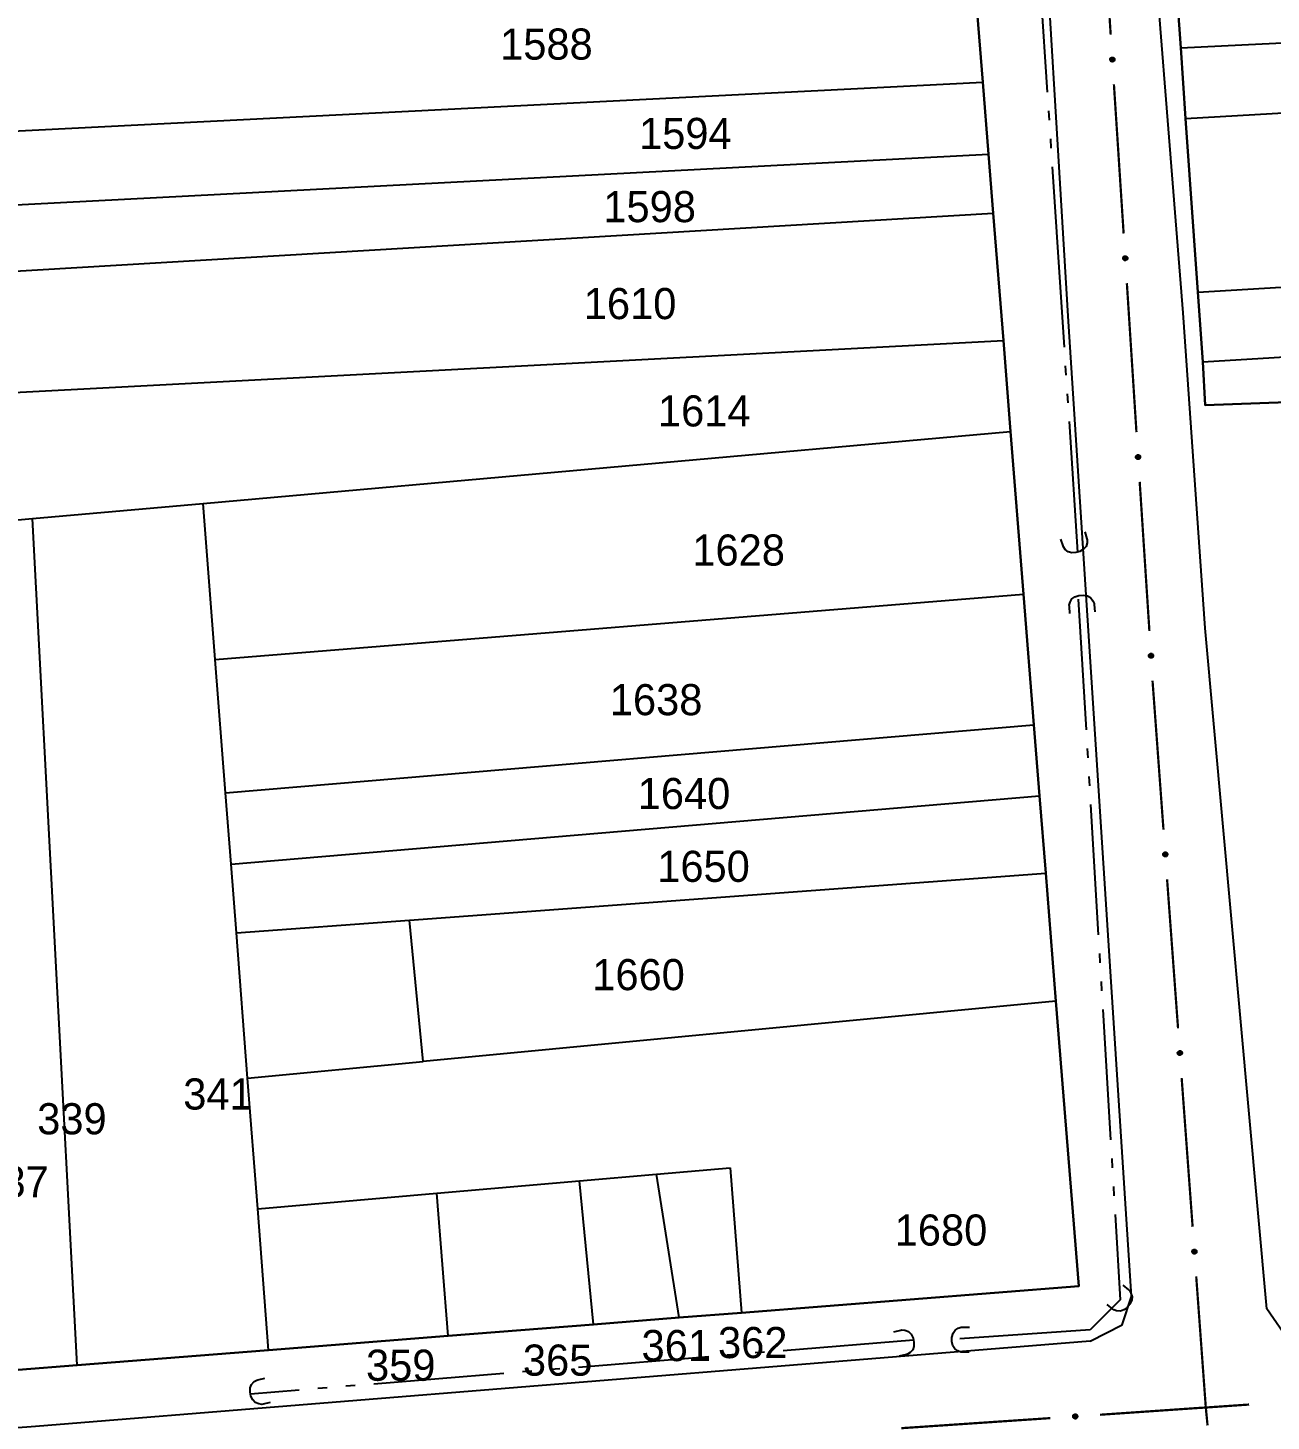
# Model space of a CAD drawing. Extents: x 201225 to 202591, y 4854937 to 4856079.
# Drawn here: x 201623.7 to 201723.5, y 4855309.6 to 4855421.5 of the extents above; entities that cross this region are included whole.
import ezdxf
from ezdxf.enums import TextEntityAlignment as Align

# ---------------------------------------------------------------- set-up
doc = ezdxf.new("R2010")
doc.units = 0
doc.header["$LTSCALE"] = 1.5
doc.header["$MEASUREMENT"] = 0
doc.linetypes.add('TRACO_05', pattern=[11, 7, -1, 0.5, -1, 0.5, -1])
for name, color, linetype in [('CD_MALHA_LOTES', 7, 'CONTINUOUS'), ('HD-VALAS-DRENOS', 170, 'CONTINUOUS'), ('RU-QUADRA', 210, 'CONTINUOUS'), ('SV-BUEIRO-VALA', 7, 'CONTINUOUS'), ('SV-EIXO-RUA-PAV', 20, 'CONTINUOUS'), ('SV-RUA-PAVIM', 7, 'CONTINUOUS'), ('Th_NmrPort', 7, 'CONTINUOUS')]:
    doc.layers.add(name, color=color, linetype=linetype)

# ---------------------------------------------------------------- blocks, each defined once
blk = doc.blocks.new('COD120', base_point=(202325.86, 4856054.02))
at = {"layer": 'SV-BUEIRO-VALA'}
blk.add_lwpolyline([(202324.86, 4856052.62), (202324.86, 4856053.203333), (202324.86, 4856053.290833), (202324.943333, 4856053.524167), (202325.11, 4856053.786667), (202325.36, 4856053.9325), (202325.693333, 4856054.02), (202326.026667, 4856054.02), (202326.36, 4856053.9325), (202326.61, 4856053.786667), (202326.776667, 4856053.524167), (202326.86, 4856053.290833), (202326.86, 4856053.203333), (202326.86, 4856052.62)], dxfattribs=at)

msp = doc.modelspace()

# ---------------------------------------------------------------- linework, layer by layer
at = {"layer": 'CD_MALHA_LOTES', "linetype": 'Continuous', "flags": 128}
for points in [[(201699.57, 4855427.4), (201700.39, 4855417.13)], [(201716.29, 4855419.88), (201715.9, 4855425.45)], [(201716.29, 4855419.88), (201823.06, 4855425.17)], [(201716.68, 4855414.22), (201823.39, 4855420.37)], [(201716.68, 4855414.22), (201716.29, 4855419.88)], [(201600.15, 4855412.06), (201700.39, 4855417.13)], [(201700.39, 4855417.13), (201700.85, 4855411.35)], [(201717.66, 4855400.25), (201716.68, 4855414.22)], [(201600.58, 4855406.13), (201700.85, 4855411.35)], [(201700.85, 4855411.35), (201701.23, 4855406.6)], [(201600.97, 4855400.66), (201701.23, 4855406.6)], [(201701.23, 4855406.6), (201702.04, 4855396.38)], [(201717.66, 4855400.25), (201824.33, 4855406.66)], [(201718.05, 4855394.67), (201824.71, 4855401.14)], [(201718.05, 4855394.67), (201717.66, 4855400.25)], [(201601.65, 4855391.1), (201702.04, 4855396.38)], [(201702.04, 4855396.38), (201702.62, 4855389.06)], [(201718.24, 4855391.18), (201718.05, 4855394.67)], [(201724.84, 4855391.42), (201718.24, 4855391.18)], [(201637.78, 4855383.29), (201702.62, 4855389.06)], [(201702.62, 4855389.06), (201703.66, 4855375.99)], [(201624.05, 4855382.07), (201637.78, 4855383.29)], [(201638.74, 4855370.75), (201637.78, 4855383.29)], [(201614.22, 4855381.19), (201624.05, 4855382.07)], [(201627.66, 4855314.06), (201624.05, 4855382.07)], [(201638.74, 4855370.75), (201703.66, 4855375.99)], [(201703.66, 4855375.99), (201704.5, 4855365.49)], [(201639.57, 4855360.04), (201638.74, 4855370.75)], [(201639.57, 4855360.04), (201704.5, 4855365.49)], [(201704.5, 4855365.49), (201704.95, 4855359.8)], [(201640.01, 4855354.3), (201639.57, 4855360.04)], [(201640.01, 4855354.3), (201704.95, 4855359.8)], [(201704.95, 4855359.8), (201705.45, 4855353.57)], [(201640.44, 4855348.78), (201640.01, 4855354.3)], [(201654.33, 4855349.8), (201705.45, 4855353.57)], [(201705.45, 4855353.57), (201706.26, 4855343.3)], [(201640.44, 4855348.78), (201654.33, 4855349.8)], [(201655.45, 4855338.46), (201654.33, 4855349.8)], [(201641.34, 4855337.11), (201640.44, 4855348.78)], [(201706.26, 4855343.3), (201655.45, 4855338.46)], [(201706.26, 4855343.3), (201708.09, 4855320.4)], [(201641.34, 4855337.11), (201655.45, 4855338.46)], [(201642.15, 4855326.6), (201641.34, 4855337.11)], [(201674.18, 4855329.41), (201680.11, 4855329.92)], [(201680.11, 4855329.92), (201681.02, 4855318.26)], [(201656.53, 4855327.86), (201667.99, 4855328.86)], [(201667.99, 4855328.86), (201674.18, 4855329.41)], [(201669.12, 4855317.33), (201667.99, 4855328.86)], [(201676, 4855317.87), (201674.18, 4855329.41)], [(201642.15, 4855326.6), (201656.53, 4855327.86)], [(201657.45, 4855316.41), (201656.53, 4855327.86)], [(201643.03, 4855315.27), (201642.15, 4855326.6)], [(201708.09, 4855320.4), (201681.02, 4855318.26)], [(201669.12, 4855317.33), (201657.45, 4855316.41)], [(201676, 4855317.87), (201669.12, 4855317.33)], [(201681.02, 4855318.26), (201676, 4855317.87)], [(201657.45, 4855316.41), (201643.03, 4855315.27)], [(201643.03, 4855315.27), (201627.66, 4855314.06)], [(201627.66, 4855314.06), (201622.92, 4855313.69)]]:
    msp.add_lwpolyline(points, dxfattribs=at)
at = {"layer": 'HD-VALAS-DRENOS', "linetype": 'TRACO_05'}
for points in [[(201708.03, 4855379.38, 11.66), (201706.68, 4855399.85, 12.17), (201704.18, 4855437.88, 12.17), (201700.62, 4855496.69, 12.18), (201698.01, 4855535.9, 12.17)], [(201708.05, 4855375.58, 11.52), (201711.42, 4855319.31, 10.61), (201709.01, 4855316.89, 10.65), (201697.91, 4855316.12, 10.7)], [(201694.82, 4855316.07, 10.7), (201641.57, 4855311.73, 10.9)]]:
    msp.add_polyline3d(points, dxfattribs=at)
at = {"layer": 'RU-QUADRA', "linetype": 'Continuous', "flags": 128}
for points in [[(201622.92, 4855313.69), (201627.66, 4855314.06), (201643.03, 4855315.27), (201657.45, 4855316.41), (201669.12, 4855317.33), (201676, 4855317.87), (201681.02, 4855318.26), (201708.09, 4855320.4), (201706.26, 4855343.3), (201705.45, 4855353.57), (201704.95, 4855359.8), (201704.5, 4855365.49), (201703.66, 4855375.99), (201702.62, 4855389.06), (201702.04, 4855396.38), (201701.23, 4855406.6), (201700.85, 4855411.35), (201700.39, 4855417.13), (201699.57, 4855427.4)], [(201715.9, 4855425.45), (201716.29, 4855419.88), (201716.68, 4855414.22), (201717.66, 4855400.25), (201718.05, 4855394.67), (201718.24, 4855391.18), (201724.84, 4855391.42)]]:
    msp.add_lwpolyline(points, dxfattribs=at)
at = {"layer": 'SV-EIXO-RUA-PAV', "const_width": 0.18}
for points in [[(201710.47, 4855423.95), (201710.66, 4855420.94)], [(201710.92, 4855416.95), (201711.7, 4855404.97)], [(201711.96, 4855400.98), (201712.73, 4855389.01)], [(201712.99, 4855385.02), (201713.77, 4855373.04)], [(201714.02, 4855369.05), (201714.05, 4855368.65)], [(201714.05, 4855368.65), (201714.9, 4855357.08)], [(201715.19, 4855353.09), (201716.07, 4855341.12)], [(201716.36, 4855337.13), (201717.24, 4855325.17)], [(201717.53, 4855321.18), (201718.26, 4855311.2)], [(201709.81, 4855310.07), (201717.79, 4855310.62)], [(201717.79, 4855310.62), (201718.3, 4855310.65)], [(201718.26, 4855311.2), (201718.3, 4855310.65)], [(201718.3, 4855310.65), (201721.78, 4855310.89)], [(201718.3, 4855310.65), (201718.44, 4855309.21)], [(201693.85, 4855308.99), (201705.82, 4855309.8)]]:
    msp.add_lwpolyline(points, dxfattribs=at)
at = {"layer": 'SV-EIXO-RUA-PAV'}
for points in [[(201710.89, 4855419.1), (201710.93, 4855419.06), (201710.96, 4855419.03), (201710.97, 4855418.99), (201710.97, 4855418.96), (201710.97, 4855418.92), (201710.96, 4855418.89), (201710.95, 4855418.85), (201710.91, 4855418.81), (201710.88, 4855418.79), (201710.84, 4855418.78), (201710.81, 4855418.77), (201710.77, 4855418.77), (201710.74, 4855418.78), (201710.7, 4855418.8), (201710.66, 4855418.83), (201710.64, 4855418.87), (201710.63, 4855418.9), (201710.62, 4855418.94), (201710.62, 4855418.97), (201710.63, 4855419.01), (201710.65, 4855419.05), (201710.68, 4855419.08), (201710.72, 4855419.11), (201710.75, 4855419.12), (201710.79, 4855419.12), (201710.82, 4855419.12), (201710.86, 4855419.12), (201710.89, 4855419.1)], [(201711.93, 4855403.13), (201711.97, 4855403.1), (201711.99, 4855403.06), (201712, 4855403.03), (201712.01, 4855402.99), (201712.01, 4855402.96), (201712, 4855402.92), (201711.98, 4855402.88), (201711.95, 4855402.85), (201711.91, 4855402.82), (201711.88, 4855402.81), (201711.84, 4855402.8), (201711.81, 4855402.8), (201711.77, 4855402.81), (201711.73, 4855402.83), (201711.7, 4855402.87), (201711.67, 4855402.9), (201711.66, 4855402.93), (201711.65, 4855402.97), (201711.66, 4855403.01), (201711.66, 4855403.04), (201711.68, 4855403.08), (201711.72, 4855403.11), (201711.75, 4855403.14), (201711.78, 4855403.15), (201711.82, 4855403.16), (201711.85, 4855403.16), (201711.89, 4855403.15), (201711.93, 4855403.13)], [(201712.96, 4855387.16), (201713, 4855387.13), (201713.02, 4855387.1), (201713.04, 4855387.06), (201713.04, 4855387.03), (201713.04, 4855386.99), (201713.03, 4855386.96), (201713.01, 4855386.92), (201712.98, 4855386.88), (201712.94, 4855386.86), (201712.91, 4855386.84), (201712.88, 4855386.84), (201712.84, 4855386.84), (201712.8, 4855386.85), (201712.77, 4855386.87), (201712.73, 4855386.9), (201712.71, 4855386.93), (201712.69, 4855386.97), (201712.69, 4855387), (201712.69, 4855387.04), (201712.7, 4855387.07), (201712.72, 4855387.11), (201712.75, 4855387.15), (201712.78, 4855387.17), (201712.82, 4855387.19), (201712.85, 4855387.19), (201712.89, 4855387.19), (201712.92, 4855387.18), (201712.96, 4855387.16)], [(201714, 4855371.2), (201714.03, 4855371.16), (201714.06, 4855371.13), (201714.07, 4855371.09), (201714.07, 4855371.06), (201714.07, 4855371.02), (201714.07, 4855370.99), (201714.05, 4855370.95), (201714.02, 4855370.91), (201713.98, 4855370.89), (201713.94, 4855370.88), (201713.91, 4855370.87), (201713.87, 4855370.87), (201713.84, 4855370.88), (201713.8, 4855370.9), (201713.76, 4855370.93), (201713.74, 4855370.97), (201713.73, 4855371), (201713.72, 4855371.04), (201713.72, 4855371.07), (201713.73, 4855371.11), (201713.75, 4855371.15), (201713.78, 4855371.18), (201713.82, 4855371.21), (201713.85, 4855371.22), (201713.89, 4855371.22), (201713.92, 4855371.22), (201713.96, 4855371.22), (201714, 4855371.2)], [(201715.14, 4855355.24), (201715.18, 4855355.21), (201715.21, 4855355.17), (201715.22, 4855355.14), (201715.22, 4855355.1), (201715.22, 4855355.07), (201715.21, 4855355.03), (201715.2, 4855354.99), (201715.17, 4855354.96), (201715.13, 4855354.93), (201715.09, 4855354.92), (201715.06, 4855354.91), (201715.03, 4855354.91), (201714.99, 4855354.92), (201714.95, 4855354.94), (201714.91, 4855354.97), (201714.89, 4855355.01), (201714.88, 4855355.04), (201714.87, 4855355.08), (201714.87, 4855355.11), (201714.88, 4855355.15), (201714.9, 4855355.19), (201714.93, 4855355.22), (201714.96, 4855355.25), (201715, 4855355.26), (201715.03, 4855355.26), (201715.07, 4855355.26), (201715.11, 4855355.26), (201715.14, 4855355.24)], [(201716.31, 4855339.28), (201716.35, 4855339.25), (201716.38, 4855339.21), (201716.39, 4855339.18), (201716.39, 4855339.15), (201716.39, 4855339.11), (201716.38, 4855339.07), (201716.37, 4855339.04), (201716.33, 4855339), (201716.3, 4855338.98), (201716.26, 4855338.96), (201716.23, 4855338.95), (201716.19, 4855338.96), (201716.16, 4855338.97), (201716.12, 4855338.98), (201716.08, 4855339.02), (201716.06, 4855339.05), (201716.05, 4855339.08), (201716.04, 4855339.12), (201716.04, 4855339.16), (201716.05, 4855339.19), (201716.07, 4855339.23), (201716.1, 4855339.26), (201716.13, 4855339.29), (201716.17, 4855339.3), (201716.2, 4855339.31), (201716.24, 4855339.31), (201716.27, 4855339.3), (201716.31, 4855339.28)], [(201717.48, 4855323.32), (201717.52, 4855323.29), (201717.54, 4855323.26), (201717.56, 4855323.22), (201717.56, 4855323.19), (201717.56, 4855323.15), (201717.55, 4855323.12), (201717.54, 4855323.08), (201717.5, 4855323.04), (201717.47, 4855323.02), (201717.43, 4855323), (201717.4, 4855323), (201717.36, 4855323), (201717.33, 4855323.01), (201717.29, 4855323.03), (201717.25, 4855323.06), (201717.23, 4855323.09), (201717.22, 4855323.13), (201717.21, 4855323.16), (201717.21, 4855323.2), (201717.22, 4855323.23), (201717.24, 4855323.27), (201717.27, 4855323.31), (201717.3, 4855323.33), (201717.34, 4855323.35), (201717.37, 4855323.35), (201717.41, 4855323.35), (201717.44, 4855323.34), (201717.48, 4855323.32)], [(201707.66, 4855310.04), (201707.7, 4855310.08), (201707.73, 4855310.1), (201707.77, 4855310.12), (201707.8, 4855310.12), (201707.84, 4855310.12), (201707.87, 4855310.11), (201707.91, 4855310.09), (201707.95, 4855310.06), (201707.97, 4855310.02), (201707.98, 4855309.99), (201707.99, 4855309.95), (201707.99, 4855309.92), (201707.98, 4855309.88), (201707.96, 4855309.85), (201707.93, 4855309.81), (201707.89, 4855309.78), (201707.86, 4855309.77), (201707.82, 4855309.77), (201707.79, 4855309.77), (201707.75, 4855309.78), (201707.72, 4855309.79), (201707.68, 4855309.83), (201707.65, 4855309.86), (201707.64, 4855309.9), (201707.64, 4855309.93), (201707.64, 4855309.97), (201707.64, 4855310), (201707.66, 4855310.04)]]:
    msp.add_lwpolyline(points, close=True, dxfattribs=at)
for points in [[(201710.63, 4855419.01), (201710.66, 4855418.83)], [(201710.64, 4855419.02), (201710.68, 4855418.82)], [(201710.65, 4855419.05), (201710.7, 4855418.8)], [(201710.67, 4855419.06), (201710.72, 4855418.79)], [(201710.68, 4855419.08), (201710.74, 4855418.78)], [(201710.7, 4855419.09), (201710.75, 4855418.78)], [(201710.72, 4855419.11), (201710.77, 4855418.77)], [(201710.73, 4855419.11), (201710.79, 4855418.77)], [(201710.75, 4855419.12), (201710.81, 4855418.77)], [(201710.77, 4855419.12), (201710.82, 4855418.77)], [(201710.79, 4855419.12), (201710.84, 4855418.78)], [(201710.8, 4855419.12), (201710.86, 4855418.79)], [(201710.82, 4855419.12), (201710.88, 4855418.79)], [(201710.84, 4855419.11), (201710.9, 4855418.81)], [(201710.86, 4855419.12), (201710.91, 4855418.81)], [(201710.87, 4855419.1), (201710.93, 4855418.84)], [(201710.89, 4855419.1), (201710.95, 4855418.85)], [(201710.91, 4855419.08), (201710.95, 4855418.88)], [(201710.93, 4855419.06), (201710.96, 4855418.89)], [(201710.95, 4855419.04), (201710.97, 4855418.91)], [(201710.96, 4855419.03), (201710.97, 4855418.92)], [(201710.62, 4855418.97), (201710.64, 4855418.87)], [(201710.63, 4855418.99), (201710.65, 4855418.86)], [(201711.66, 4855403.04), (201711.7, 4855402.87)], [(201711.66, 4855403.02), (201711.68, 4855402.89)], [(201711.66, 4855403.01), (201711.67, 4855402.9)], [(201711.68, 4855403.08), (201711.73, 4855402.83)], [(201711.68, 4855403.05), (201711.71, 4855402.86)], [(201711.7, 4855403.09), (201711.75, 4855402.83)], [(201711.72, 4855403.11), (201711.77, 4855402.81)], [(201711.73, 4855403.13), (201711.79, 4855402.81)], [(201711.75, 4855403.14), (201711.81, 4855402.8)], [(201711.77, 4855403.14), (201711.82, 4855402.81)], [(201711.78, 4855403.15), (201711.84, 4855402.8)], [(201711.8, 4855403.15), (201711.86, 4855402.81)], [(201711.82, 4855403.16), (201711.88, 4855402.81)], [(201711.84, 4855403.15), (201711.9, 4855402.82)], [(201711.85, 4855403.16), (201711.91, 4855402.82)], [(201711.87, 4855403.15), (201711.93, 4855402.84)], [(201711.89, 4855403.15), (201711.95, 4855402.85)], [(201711.91, 4855403.14), (201711.96, 4855402.87)], [(201711.93, 4855403.13), (201711.98, 4855402.88)], [(201711.95, 4855403.11), (201711.99, 4855402.91)], [(201711.97, 4855403.1), (201712, 4855402.92)], [(201711.98, 4855403.08), (201712, 4855402.95)], [(201711.99, 4855403.06), (201712.01, 4855402.96)], [(201712.69, 4855387.05), (201712.72, 4855386.92)], [(201712.69, 4855387.04), (201712.71, 4855386.93)], [(201712.7, 4855387.07), (201712.73, 4855386.9)], [(201712.71, 4855387.09), (201712.75, 4855386.89)], [(201712.72, 4855387.11), (201712.77, 4855386.87)], [(201712.74, 4855387.13), (201712.79, 4855386.86)], [(201712.75, 4855387.15), (201712.8, 4855386.85)], [(201712.77, 4855387.16), (201712.82, 4855386.85)], [(201712.78, 4855387.17), (201712.84, 4855386.84)], [(201712.8, 4855387.18), (201712.86, 4855386.84)], [(201712.82, 4855387.19), (201712.88, 4855386.84)], [(201712.84, 4855387.18), (201712.89, 4855386.84)], [(201712.85, 4855387.19), (201712.91, 4855386.84)], [(201712.87, 4855387.19), (201712.93, 4855386.85)], [(201712.89, 4855387.19), (201712.94, 4855386.86)], [(201712.91, 4855387.18), (201712.96, 4855386.87)], [(201712.92, 4855387.18), (201712.98, 4855386.88)], [(201712.94, 4855387.17), (201713, 4855386.9)], [(201712.96, 4855387.16), (201713.01, 4855386.92)], [(201712.98, 4855387.14), (201713.02, 4855386.94)], [(201713, 4855387.13), (201713.03, 4855386.96)], [(201713.01, 4855387.11), (201713.03, 4855386.98)], [(201713.02, 4855387.1), (201713.04, 4855386.99)], [(201713.72, 4855371.07), (201713.74, 4855370.97)], [(201713.73, 4855371.11), (201713.76, 4855370.93)], [(201713.73, 4855371.09), (201713.75, 4855370.96)], [(201713.74, 4855371.12), (201713.78, 4855370.92)], [(201713.75, 4855371.15), (201713.8, 4855370.9)], [(201713.77, 4855371.16), (201713.82, 4855370.89)], [(201713.78, 4855371.18), (201713.84, 4855370.88)], [(201713.8, 4855371.19), (201713.86, 4855370.88)], [(201713.82, 4855371.21), (201713.87, 4855370.87)], [(201713.83, 4855371.21), (201713.89, 4855370.87)], [(201713.85, 4855371.22), (201713.91, 4855370.87)], [(201713.87, 4855371.22), (201713.92, 4855370.87)], [(201713.89, 4855371.22), (201713.94, 4855370.88)], [(201713.91, 4855371.22), (201713.96, 4855370.89)], [(201713.92, 4855371.22), (201713.98, 4855370.89)], [(201713.94, 4855371.21), (201714, 4855370.91)], [(201713.96, 4855371.22), (201714.02, 4855370.91)], [(201713.98, 4855371.2), (201714.03, 4855370.94)], [(201714, 4855371.2), (201714.05, 4855370.95)], [(201714.02, 4855371.18), (201714.06, 4855370.98)], [(201714.03, 4855371.16), (201714.07, 4855370.99)], [(201714.05, 4855371.14), (201714.07, 4855371.02)], [(201714.06, 4855371.13), (201714.07, 4855371.02)], [(201714.93, 4855355.22), (201714.99, 4855354.92)], [(201714.95, 4855355.23), (201715.01, 4855354.92)], [(201714.96, 4855355.25), (201715.03, 4855354.91)], [(201714.98, 4855355.25), (201715.04, 4855354.92)], [(201715, 4855355.26), (201715.06, 4855354.91)], [(201715.02, 4855355.26), (201715.07, 4855354.92)], [(201715.03, 4855355.26), (201715.09, 4855354.92)], [(201715.05, 4855355.26), (201715.11, 4855354.93)], [(201715.07, 4855355.26), (201715.13, 4855354.93)], [(201715.09, 4855355.26), (201715.15, 4855354.95)], [(201715.11, 4855355.26), (201715.17, 4855354.96)], [(201715.12, 4855355.25), (201715.18, 4855354.98)], [(201715.14, 4855355.24), (201715.2, 4855354.99)], [(201715.16, 4855355.22), (201715.2, 4855355.02)], [(201715.18, 4855355.21), (201715.21, 4855355.03)], [(201714.87, 4855355.11), (201714.89, 4855355.01)], [(201714.88, 4855355.15), (201714.91, 4855354.97)], [(201714.88, 4855355.13), (201714.9, 4855355)], [(201714.89, 4855355.16), (201714.93, 4855354.96)], [(201714.9, 4855355.19), (201714.95, 4855354.94)], [(201714.92, 4855355.2), (201714.97, 4855354.93)], [(201715.2, 4855355.19), (201715.22, 4855355.06)], [(201715.21, 4855355.17), (201715.22, 4855355.07)], [(201716.04, 4855339.16), (201716.06, 4855339.05)], [(201716.05, 4855339.19), (201716.08, 4855339.02)], [(201716.05, 4855339.17), (201716.07, 4855339.04)], [(201716.06, 4855339.2), (201716.1, 4855339.01)], [(201716.07, 4855339.23), (201716.12, 4855338.98)], [(201716.09, 4855339.24), (201716.14, 4855338.98)], [(201716.1, 4855339.26), (201716.16, 4855338.97)], [(201716.12, 4855339.28), (201716.17, 4855338.96)], [(201716.13, 4855339.29), (201716.19, 4855338.96)], [(201716.15, 4855339.29), (201716.21, 4855338.96)], [(201716.17, 4855339.3), (201716.23, 4855338.95)], [(201716.19, 4855339.3), (201716.24, 4855338.96)], [(201716.2, 4855339.31), (201716.26, 4855338.96)], [(201716.22, 4855339.3), (201716.28, 4855338.97)], [(201716.24, 4855339.31), (201716.3, 4855338.98)], [(201716.26, 4855339.3), (201716.32, 4855338.99)], [(201716.27, 4855339.3), (201716.33, 4855339)], [(201716.29, 4855339.29), (201716.35, 4855339.02)], [(201716.31, 4855339.28), (201716.37, 4855339.04)], [(201716.33, 4855339.26), (201716.37, 4855339.06)], [(201716.35, 4855339.25), (201716.38, 4855339.07)], [(201716.36, 4855339.23), (201716.39, 4855339.1)], [(201716.38, 4855339.21), (201716.39, 4855339.11)], [(201717.21, 4855323.2), (201717.23, 4855323.09)], [(201717.22, 4855323.23), (201717.25, 4855323.06)], [(201717.22, 4855323.21), (201717.24, 4855323.08)], [(201717.23, 4855323.25), (201717.27, 4855323.05)], [(201717.24, 4855323.27), (201717.29, 4855323.03)], [(201717.26, 4855323.29), (201717.31, 4855323.02)], [(201717.27, 4855323.31), (201717.33, 4855323.01)], [(201717.29, 4855323.32), (201717.34, 4855323.01)], [(201717.3, 4855323.33), (201717.36, 4855323)], [(201717.32, 4855323.34), (201717.38, 4855323)], [(201717.34, 4855323.35), (201717.4, 4855323)], [(201717.35, 4855323.35), (201717.41, 4855323)], [(201717.37, 4855323.35), (201717.43, 4855323)], [(201717.39, 4855323.35), (201717.45, 4855323.02)], [(201717.41, 4855323.35), (201717.47, 4855323.02)], [(201717.43, 4855323.34), (201717.49, 4855323.03)], [(201717.44, 4855323.34), (201717.5, 4855323.04)], [(201717.46, 4855323.33), (201717.52, 4855323.06)], [(201717.48, 4855323.32), (201717.54, 4855323.08)], [(201717.5, 4855323.31), (201717.54, 4855323.11)], [(201717.52, 4855323.29), (201717.55, 4855323.12)], [(201717.53, 4855323.27), (201717.56, 4855323.14)], [(201717.54, 4855323.26), (201717.56, 4855323.15)], [(201707.64, 4855310), (201707.95, 4855310.06)], [(201707.64, 4855309.97), (201707.97, 4855310.02)], [(201707.64, 4855309.95), (201707.97, 4855310.01)], [(201707.64, 4855309.93), (201707.98, 4855309.99)], [(201707.64, 4855309.91), (201707.99, 4855309.97)], [(201707.64, 4855309.9), (201707.99, 4855309.95)], [(201707.65, 4855309.98), (201707.95, 4855310.04)], [(201707.65, 4855309.88), (201707.99, 4855309.94)], [(201707.65, 4855309.86), (201707.99, 4855309.92)], [(201707.66, 4855310.04), (201707.91, 4855310.09)], [(201707.66, 4855310.02), (201707.92, 4855310.07)], [(201707.67, 4855309.84), (201707.98, 4855309.9)], [(201707.68, 4855310.06), (201707.88, 4855310.1)], [(201707.68, 4855309.83), (201707.98, 4855309.88)], [(201707.7, 4855310.08), (201707.87, 4855310.11)], [(201707.7, 4855309.81), (201707.97, 4855309.86)], [(201707.72, 4855310.09), (201707.84, 4855310.11)], [(201707.72, 4855309.79), (201707.96, 4855309.85)], [(201707.73, 4855310.1), (201707.84, 4855310.12)], [(201707.74, 4855309.79), (201707.94, 4855309.83)], [(201707.75, 4855309.78), (201707.93, 4855309.81)], [(201707.77, 4855309.77), (201707.9, 4855309.8)], [(201707.79, 4855309.77), (201707.89, 4855309.78)]]:
    msp.add_lwpolyline(points, dxfattribs=at)
at = {"layer": 'SV-RUA-PAVIM', "linetype": 'Continuous'}
for points in [[(201728.46, 4855314.97, 10.44), (201726.62, 4855315.22, 10.44), (201725.04, 4855315.91, 10.67), (201723.21, 4855318.57, 10.99), (201718.26, 4855373.26, 11.48), (201716.49, 4855398.59, 11.48), (201713.36, 4855437.93, 12.19), (201710.41, 4855479.28, 12.27), (201707.08, 4855535.54, 12.8), (201707.78, 4855538.08, 12.84), (201710.82, 4855539.44, 12.89), (201774.42, 4855543.65, 12.14), (201803.8, 4855545.66, 12.14), (201832.48, 4855547.34, 11.98), (201917.58, 4855554.6, 11.5), (201919.8, 4855552.59, 11.42), (201920.51, 4855547.76, 11.32), (201923.04, 4855510.54, 11.32), (201926.51, 4855459.77, 8.99), (201927.99, 4855439.06, 6.54), (201929.46, 4855418.32, 7.99), (201934.77, 4855338.83, 6.33)], [(201491.78, 4855405.57, 12.52), (201496.89, 4855339.76, 12.52), (201499.67, 4855304.69, 11.57), (201501.56, 4855301.46, 11.58), (201504.21, 4855300.23, 11.58), (201553.74, 4855303.82, 11.31), (201624.29, 4855309.14, 11.17), (201709.02, 4855316, 10.71), (201709.02, 4855315.99, 10.72), (201711.58, 4855317.3, 10.73), (201712.32, 4855319.58, 10.73), (201707.25, 4855398.33, 11.41), (201704.85, 4855437.89, 11.93)]]:
    msp.add_polyline3d(points, dxfattribs=at)

# ---------------------------------------------------------------- block references
at = {"layer": 'SV-BUEIRO-VALA'}
for p, rotation in [((201708.03, 4855379.38, 11.25), 197), ((201708.28, 4855375.9, 11.26), 4), ((201712.1, 4855318.82, 10.94), 231), ((201694.82, 4855316.07, 11.39), 283), ((201697.91, 4855316.12, 10.93), 89), ((201641.57, 4855311.73, 11.39), 102)]:
    msp.add_blockref('COD120', p, dxfattribs=dict(at, rotation=rotation))

# ---------------------------------------------------------------- texts
at = {"layer": 'Th_NmrPort', "color": 1}
for s, p in [('1588', (201661.62, 4855420.19)), ('1594', (201672.78, 4855413.01)), ('1598', (201669.91, 4855407.13)), ('1610', (201668.34, 4855399.34)), ('1614', (201674.3, 4855390.72)), ('1628', (201677.06, 4855379.54)), ('1638', (201670.43, 4855367.52)), ('1640', (201672.67, 4855359.98)), ('1650', (201674.24, 4855354.13)), ('1660', (201669.02, 4855345.43)), ('341', (201636.17, 4855335.84)), ('339', (201624.44, 4855333.85)), ('337', (201619.79, 4855328.79)), ('1680', (201693.31, 4855324.91)), ('362', (201679.12, 4855315.87)), ('361', (201672.98, 4855315.63)), ('359', (201650.85, 4855314.05)), ('365', (201663.45, 4855314.46))]:
    msp.add_text(s, height=2.5, dxfattribs=at).set_placement(p, align=Align.MIDDLE_LEFT)

doc.saveas('drawing.dxf')
